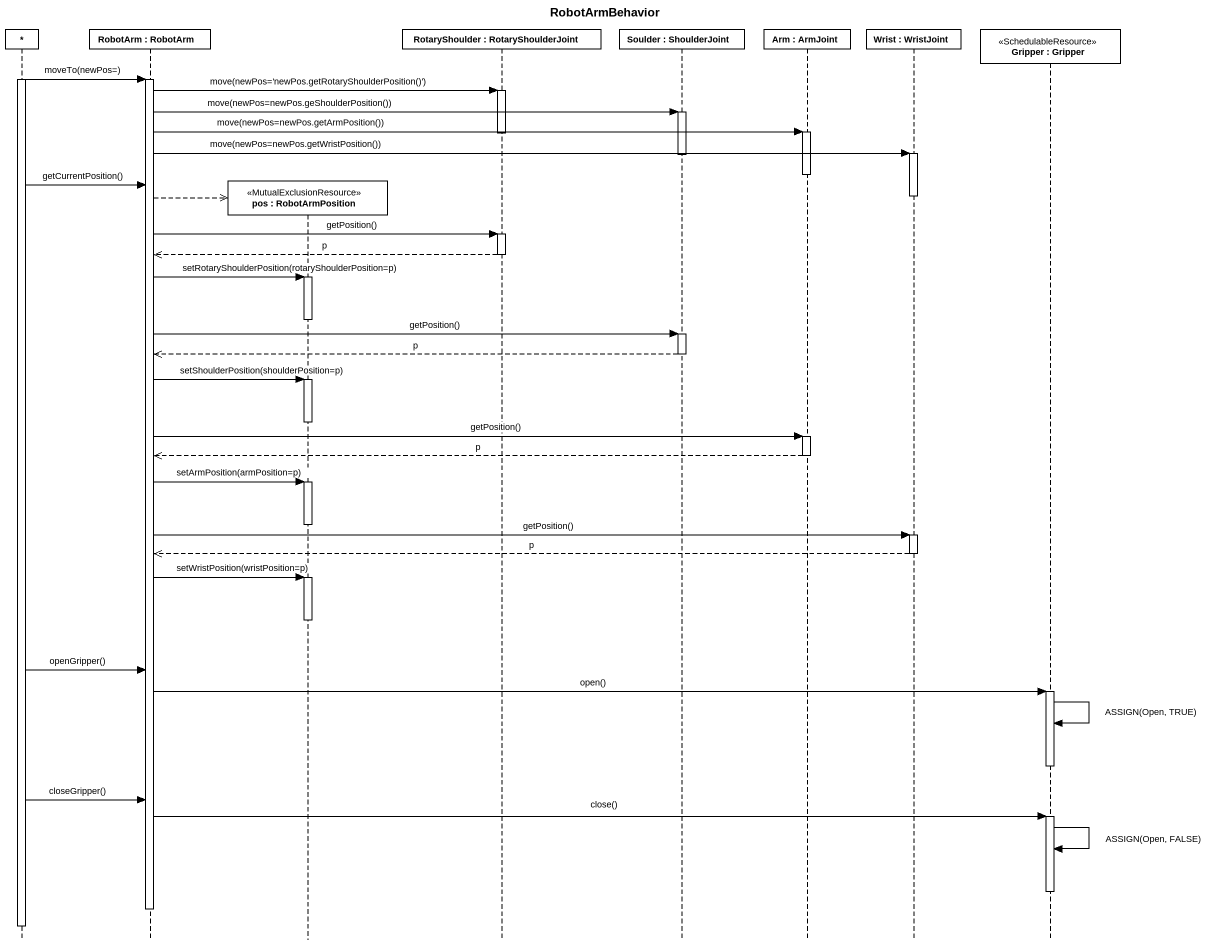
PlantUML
@startuml
title RobotArmBehavior
hide footbox
participant "*" as object1
participant "RobotArm : RobotArm" as RobotArm
participant "pos : RobotArmPosition" as pos <<MutualExclusionResource>>
participant "RotaryShoulder : RotaryShoulderJoint" as RotaryShoulder
participant "Soulder : ShoulderJoint" as Soulder
participant "Arm : ArmJoint" as Arm
participant "Wrist : WristJoint" as Wrist
participant "Gripper : Gripper" as Gripper <<SchedulableResource>>

activate object1
object1 -> RobotArm : moveTo(newPos=)
activate RobotArm
RobotArm -> RotaryShoulder : move(newPos='newPos.getRotaryShoulderPosition()')
activate RotaryShoulder
RobotArm -> Soulder : move(newPos=newPos.geShoulderPosition())
activate Soulder
RobotArm -> Arm : move(newPos=newPos.getArmPosition())
activate Arm
deactivate RotaryShoulder
RobotArm -> Wrist : move(newPos=newPos.getWristPosition())
activate Wrist
deactivate Soulder
deactivate Arm
object1 -> RobotArm : getCurrentPosition()
deactivate Wrist
RobotArm -->> pos **
RobotArm -> RotaryShoulder : getPosition()
activate RotaryShoulder
RotaryShoulder -->> RobotArm : p
deactivate RotaryShoulder
RobotArm -> pos : setRotaryShoulderPosition(rotaryShoulderPosition=p)
activate pos
deactivate pos
RobotArm -> Soulder : getPosition()
activate Soulder
Soulder -->> RobotArm : p
deactivate Soulder
RobotArm -> pos : setShoulderPosition(shoulderPosition=p)
activate pos
deactivate pos
RobotArm -> Arm : getPosition()
activate Arm
Arm -->> RobotArm : p
deactivate Arm
RobotArm -> pos : setArmPosition(armPosition=p)
activate pos
deactivate pos
RobotArm -> Wrist : getPosition()
activate Wrist
Wrist -->> RobotArm : p
deactivate Wrist
RobotArm -> pos : setWristPosition(wristPosition=p)
activate pos
deactivate pos
object1 -> RobotArm : openGripper()
RobotArm -> Gripper : open()
activate Gripper
Gripper -> Gripper : ASSIGN(Open, TRUE)
deactivate Gripper
object1 -> RobotArm : closeGripper()
RobotArm -> Gripper : close()
activate Gripper
Gripper -> Gripper : ASSIGN(Open, FALSE)
deactivate Gripper
deactivate RobotArm
deactivate object1
@enduml
